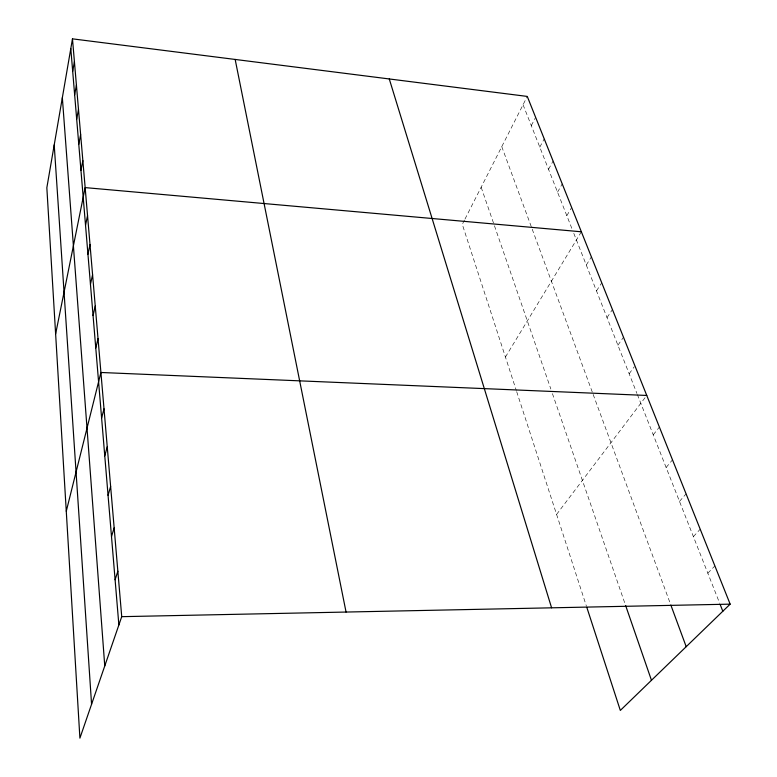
<?xml version="1.0" encoding="UTF-8"?>
<svg xmlns="http://www.w3.org/2000/svg" width="777" height="777" viewBox="0 0 777 777"><rect width="100%" height="100%" fill="white"/><g stroke="black" fill="none" stroke-linecap="round" stroke-linejoin="round"><path stroke-width="0.58" stroke-dasharray="3.88 2.91" d="M464.452 220.124L462.296 224.368L516.307 390.501M464.986 219.065L527.272 96.426M531.303 125.621L535.625 117.337M539.792 147.144L544.23 138.869M548.533 169.308L553.098 161.053M557.546 192.152L562.227 183.916M566.831 215.695L571.649 207.478M505.429 357.051L581.361 231.789M586.285 265.035L591.394 256.886M596.483 290.899L601.748 282.789M607.022 317.608L612.441 309.557M617.909 345.221L623.494 337.228M629.166 373.766L634.285 366.725M556.594 514.423L646.765 395.454M653.243 434.809L659.391 427.059M666.132 467.492L672.493 459.838M679.506 501.398L686.091 493.861M693.385 536.616L700.213 529.205M707.818 573.193L714.889 565.938M523.057 104.71L572.047 228.943M573.795 233.353L636.926 393.453M637.363 394.551L719.735 603.408M501.767 146.639L531.789 228.04M532.206 229.176L592.734 393.288M593.152 394.415L670.415 603.894M481.148 187.247L550.854 389.044M552.418 393.589L625.64 605.555M516.676 391.637L586.48 606.342"/><path stroke-width="1.17" d="M72.475 38.85L46.843 187.743L79.905 738.15L121.727 616.666L72.475 38.85L527.272 96.426L730.157 604.147L620.328 710.421L586.858 607.488M72.688 71.348L74.407 61.587M74.65 94.852L76.418 85.091M76.68 119.163L78.487 109.402M78.778 144.299L80.633 134.567M80.944 170.328L82.848 160.616M55.623 333.964L85.149 187.607L581.361 231.789M85.528 225.243L87.539 215.588M87.947 254.225L90.015 244.619M90.453 284.304L92.58 274.757M93.065 315.549L95.25 306.06M95.775 348.018L98.028 338.617M66.278 511.247L100.913 372.484L646.765 395.454M101.612 418.045L104.011 408.848M104.769 455.856L107.245 446.794M108.061 495.328L110.625 486.431M111.499 536.586L114.151 527.865M115.103 579.749L117.851 571.231M121.727 616.666L730.157 604.147M720.172 604.525L722.824 611.246M670.833 605.011L686.198 646.678M625.64 605.555L651.466 680.293M389.277 78.953L551.592 607.818M235.159 59.441L346.056 612.053M70.794 48.611L118.871 624.951M62.345 97.717L104.759 665.938M54.215 144.92L91.569 704.253"/></g></svg>
